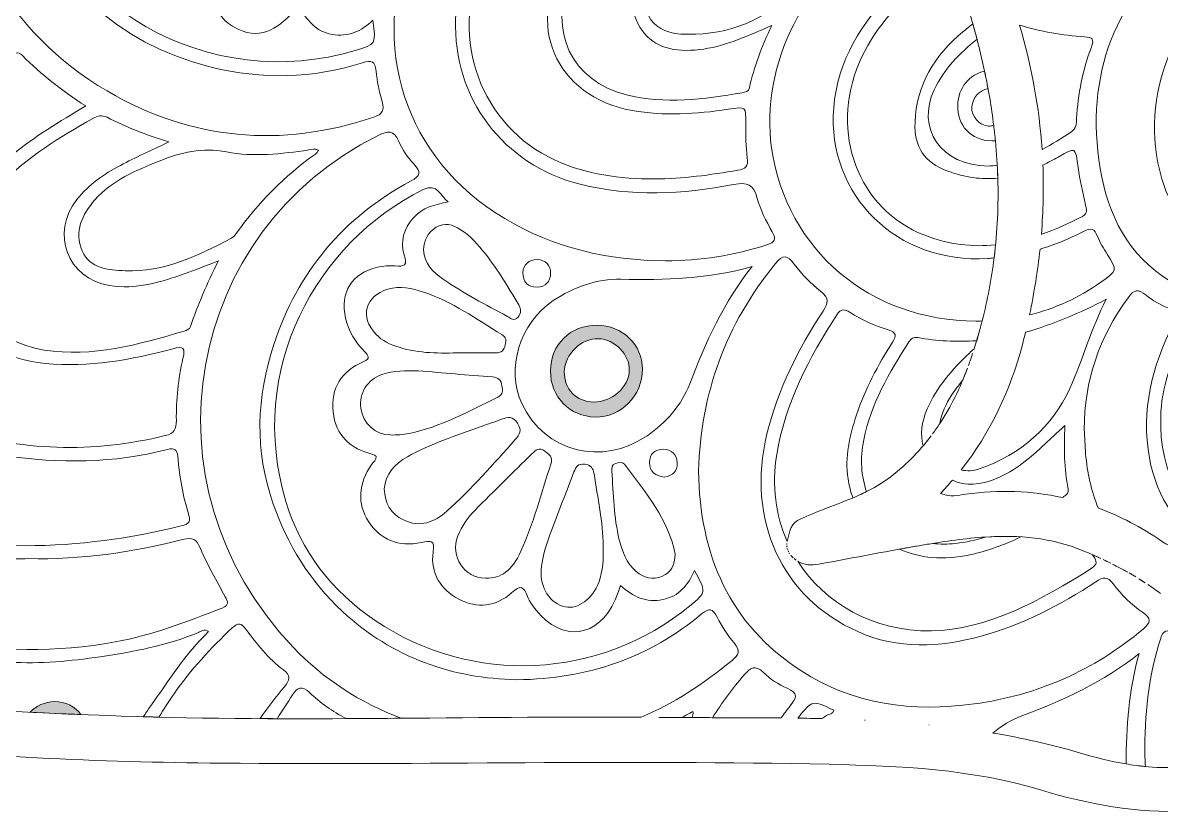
# Model space of a CAD drawing. Extents: x -678 to 5145, y -2063 to -793.
# Drawn here: x -391 to 172, y -2042 to -1651 of the extents above; entities that cross this region are included whole.
import ezdxf

# ---------------------------------------------------------------- set-up
doc = ezdxf.new("R2010")
doc.units = 0
doc.header["$MEASUREMENT"] = 0
doc.layers.add('Layer 1', color=7, linetype='Continuous')

# ---------------------------------------------------------------- blocks, each defined once
blk = doc.blocks.new('block 2')
at = {"layer": 'Layer 1', "true_color": 0xffffff}
h = blk.add_hatch(color=7, dxfattribs=at)
h.dxf.hatch_style = 2
edge = h.paths.add_edge_path()
edge.add_spline(control_points=[(-107.04, -1800.82), (-120.15, -1800.7), (-130.07, -1810.45), (-130.06, -1823.44), (-130.06, -1836.23), (-120.52, -1846), (-107.84, -1846.22), (-95.2, -1846.44), (-84.54, -1835.62), (-84.58, -1822.63), (-84.63, -1810.41), (-94.38, -1800.93), (-107.04, -1800.82)], knot_values=[0, 0, 0, 0, 1, 1, 1, 2, 2, 2, 3, 3, 3, 4, 4, 4, 4], degree=3, periodic=1)
edge = h.paths.add_edge_path()
edge.add_spline(control_points=[(-108.75, -1838.81), (-117.27, -1838.71), (-123.46, -1832.3), (-123.21, -1823.85), (-122.95, -1814.99), (-114.98, -1807.31), (-106.26, -1807.5), (-98.28, -1807.67), (-90.86, -1815.32), (-91.08, -1823.14), (-91.32, -1831.54), (-99.64, -1838.92), (-108.75, -1838.81)], knot_values=[0, 0, 0, 0, 1, 1, 1, 2, 2, 2, 3, 3, 3, 4, 4, 4, 4], degree=3, periodic=1)
h = blk.add_hatch(color=7, dxfattribs=at)
h.dxf.hatch_style = 2
edge = h.paths.add_edge_path()
edge.add_spline(control_points=[(-375.42, -1986.89), (-380.03, -1986.94), (-384.32, -1989), (-387.35, -1992.15), (-379.01, -1992.57), (-370.67, -1992.94), (-362.32, -1993.28), (-365.11, -1989.28), (-369.8, -1986.83), (-375.42, -1986.89)], knot_values=[0, 0, 0, 0, 1, 1, 1, 2, 2, 2, 3, 3, 3, 3], degree=3, periodic=1)
at = {"layer": 'Layer 1', "lineweight": 0}
for points, knots in [([(778.76, -1454.26), (752.96, -1418.79), (732.21, -1380.34), (711, -1342.15), (685.67, -1296.56), (651.45, -1260.46), (603.16, -1238.9), (567.51, -1222.99), (530.33, -1212), (491.91, -1205.73), (482.96, -1204.27), (480.65, -1200.48), (479.23, -1192.82), (471.45, -1150.73), (460.48, -1109.47), (447.84, -1068.56), (421.28, -982.58), (374.94, -910.21), (302.99, -855.25), (280, -837.68), (255.78, -822.17), (226.73, -816.09), (199.28, -810.35), (178.36, -823.75), (173.04, -851.36), (169.03, -872.2), (175.26, -891.61), (182.43, -910.78), (183.62, -913.97), (185.82, -916.91), (185.19, -921.19), (181.67, -920.14), (178.77, -919.37), (175.93, -918.41), (145.46, -908.15), (114.01, -903.5), (81.98, -903.41), (53.86, -903.32), (38.07, -919.68), (37.73, -947.65), (37.59, -959.31), (39.61, -970.56), (43.29, -981.61), (57.1, -1023.1), (81.26, -1058.1), (111.53, -1089.01), (170.06, -1148.76), (235.45, -1199.74), (308.21, -1241.14), (310.17, -1242.26), (312.83, -1242.67), (313.71, -1246), (299.06, -1257.64), (285.05, -1270.2), (273.68, -1285.24), (269.26, -1291.08), (267.25, -1289.88), (263.46, -1284.74), (245.96, -1261.02), (224.28, -1241.7), (199.43, -1225.96), (143.26, -1190.38), (81.01, -1173.51), (15.46, -1168.3), (-56.98, -1162.54), (-128.12, -1168.05), (-196.43, -1195.83), (-313.61, -1243.48), (-393.31, -1327.46), (-438.34, -1444.85), (-473.03, -1535.28), (-482.71, -1629.59), (-479.51, -1725.67), (-478.76, -1748.07), (-477.56, -1770.46), (-476.53, -1793.59), (-481.42, -1792.56), (-483.22, -1789.5), (-485.73, -1787.47), (-508.64, -1768.92), (-534.13, -1755.63), (-563.92, -1754.06), (-620.36, -1751.08), (-671.78, -1798.06), (-674.99, -1859.18), (-677.77, -1912.09), (-652.04, -1948.71), (-605.81, -1972.14), (-564.54, -1993.05), (-519.78, -2001.21), (-474.54, -2006.81), (-414.23, -2014.28), (-353.56, -2016.75), (-292.83, -2017.32), (-192.64, -2018.26), (-92.44, -2015.64), (7.74, -2017.89), (42.87, -2018.68), (77.93, -2020.19), (112.18, -2030.53), (135.64, -2037.61), (159.94, -2042.07), (184.83, -2041.08), (224.07, -2039.53), (242.84, -2012.13), (230.2, -1975.16), (225.39, -1961.09), (217.81, -1948.87), (208.13, -1937.83), (204.97, -1934.24), (204.78, -1932.32), (209.54, -1929.89), (215.99, -1926.59), (222.29, -1922.75), (228, -1918.31), (232.69, -1914.66), (234.52, -1915.27), (237.25, -1920.46), (246.84, -1938.73), (257.16, -1956.6), (266.84, -1974.82), (274.21, -1988.7), (284.71, -1999.26), (298.58, -2006.42), (344.39, -2030.05), (393.2, -2039.76), (444.05, -2032.35), (469.1, -2028.7), (493.49, -2021.69), (519.16, -2019.33), (557.51, -2015.81), (579.93, -1988.34), (581.61, -1949.84), (583.31, -1910.64), (562.91, -1883.02), (525.51, -1873.43), (501.3, -1867.21), (476.77, -1866.99), (452.29, -1869.98), (443.1, -1871.09), (439.77, -1868.12), (438.1, -1859.99), (435.59, -1847.73), (435.38, -1835.29), (434.31, -1822.91), (433.79, -1816.92), (435.27, -1812.93), (440.98, -1809.59), (464.38, -1795.92), (481.33, -1776.12), (494.57, -1752.61), (513.82, -1718.44), (530.16, -1682.93), (545.56, -1646.93), (546.81, -1644.01), (546.94, -1639.54), (550.98, -1639.16), (571.93, -1637.21), (590.05, -1626.45), (609.77, -1620.73), (625.3, -1616.23), (641.47, -1615.82), (657.51, -1614.64), (679.68, -1613.01), (700.01, -1607.11), (713.83, -1587.86), (716.39, -1584.29), (720.04, -1584.52), (723.55, -1584.03), (739.33, -1581.81), (752.15, -1574.43), (762.03, -1561.98), (773.69, -1547.28), (782.17, -1530.88), (786.84, -1512.74), (792.1, -1492.27), (791.63, -1471.96), (778.76, -1454.26)], [0, 0, 0, 0, 1, 1, 1, 2, 2, 2, 3, 3, 3, 4, 4, 4, 5, 5, 5, 6, 6, 6, 7, 7, 7, 8, 8, 8, 9, 9, 9, 10, 10, 10, 11, 11, 11, 12, 12, 12, 13, 13, 13, 14, 14, 14, 15, 15, 15, 16, 16, 16, 17, 17, 17, 18, 18, 18, 19, 19, 19, 20, 20, 20, 21, 21, 21, 22, 22, 22, 23, 23, 23, 24, 24, 24, 25, 25, 25, 26, 26, 26, 27, 27, 27, 28, 28, 28, 29, 29, 29, 30, 30, 30, 31, 31, 31, 32, 32, 32, 33, 33, 33, 34, 34, 34, 35, 35, 35, 36, 36, 36, 37, 37, 37, 38, 38, 38, 39, 39, 39, 40, 40, 40, 41, 41, 41, 42, 42, 42, 43, 43, 43, 44, 44, 44, 45, 45, 45, 46, 46, 46, 47, 47, 47, 48, 48, 48, 49, 49, 49, 50, 50, 50, 51, 51, 51, 52, 52, 52, 53, 53, 53, 54, 54, 54, 55, 55, 55, 56, 56, 56, 57, 57, 57, 58, 58, 58, 59, 59, 59, 59]), ([(-349.26, -1685.02), (-398.36, -1656.32), (-426.75, -1605.48), (-426.85, -1548.63), (-426.99, -1466.34), (-364.3, -1398.24), (-282.27, -1391.59), (-273.1, -1390.85), (-273.16, -1390.86), (-271.6, -1399.83), (-270.91, -1403.79), (-270.24, -1407.81), (-268.93, -1411.59), (-267.37, -1416.12), (-268.12, -1417.83), (-273.31, -1418.29), (-310.73, -1421.64), (-341.81, -1437.82), (-366.3, -1466.12), (-429.82, -1539.54), (-393.28, -1649.87), (-297.81, -1673.29), (-272.7, -1679.45), (-247.7, -1678.96), (-223.03, -1671.14), (-218.36, -1669.66), (-216.76, -1670.29), (-216.27, -1675.24), (-215.76, -1680.32), (-214.76, -1685.43), (-213.29, -1690.33), (-211.99, -1694.71), (-213.02, -1696.49), (-217.43, -1697.98), (-263.36, -1713.43), (-307.55, -1709.41), (-349.26, -1685.02)], [0, 0, 0, 0, 1, 1, 1, 2, 2, 2, 3, 3, 3, 4, 4, 4, 5, 5, 5, 6, 6, 6, 7, 7, 7, 8, 8, 8, 9, 9, 9, 10, 10, 10, 11, 11, 11, 12, 12, 12, 12]), ([(-260.44, -1435.58), (-278.18, -1430.84), (-287.78, -1436.48), (-290.83, -1453.13), (-291.36, -1456.08), (-292.16, -1456.57), (-294.59, -1455.19), (-295.75, -1454.53), (-296.96, -1453.93), (-298.2, -1453.42), (-316.94, -1445.63), (-332.02, -1457.08), (-329.48, -1477.33), (-328.9, -1481.92), (-325.39, -1487.16), (-326.8, -1490.67), (-328.06, -1493.79), (-334.82, -1491.63), (-339.01, -1493.44), (-355.13, -1500.4), (-359.06, -1520.68), (-346.37, -1532.83), (-344.78, -1534.36), (-342.97, -1535.67), (-340.76, -1537.5), (-353.25, -1544.45), (-360.8, -1554.06), (-356.56, -1568.76), (-353.13, -1580.66), (-343.57, -1585.11), (-331.17, -1586.41), (-337.31, -1597.29), (-339.36, -1608.05), (-330.85, -1618.17), (-322.14, -1628.52), (-311.19, -1628.15), (-299.41, -1623.5), (-298.87, -1637.24), (-296.71, -1650.2), (-282.46, -1655.38), (-270.34, -1659.78), (-262.3, -1651.63), (-254.47, -1642.88), (-250.68, -1649.85), (-246.16, -1655.72), (-237.96, -1657.1), (-230.11, -1658.43), (-223.6, -1655.61), (-217.8, -1650.03), (-216.3, -1661.88), (-216.27, -1661.99), (-226.66, -1665.09), (-296.98, -1686.11), (-377.48, -1645.39), (-389.59, -1567.05), (-396.98, -1519.26), (-378.09, -1481.33), (-341.03, -1451.9), (-321.67, -1436.53), (-299.22, -1427.98), (-274.67, -1425.14), (-264.28, -1423.94), (-263.7, -1424.42), (-260.44, -1435.58)], [0, 0, 0, 0, 1, 1, 1, 2, 2, 2, 3, 3, 3, 4, 4, 4, 5, 5, 5, 6, 6, 6, 7, 7, 7, 8, 8, 8, 9, 9, 9, 10, 10, 10, 11, 11, 11, 12, 12, 12, 13, 13, 13, 14, 14, 14, 15, 15, 15, 16, 16, 16, 17, 17, 17, 18, 18, 18, 19, 19, 19, 20, 20, 20, 21, 21, 21, 21]), ([(-198.11, -1608.21), (-183.38, -1571.24), (-157.68, -1543.79), (-122.57, -1525.05), (-118.1, -1522.67), (-115.68, -1522.06), (-114.43, -1528.3), (-113.17, -1534.62), (-110.61, -1540.75), (-107.23, -1546.29), (-104.69, -1550.47), (-105.39, -1552.75), (-109.46, -1555.43), (-123.52, -1564.68), (-136.47, -1575.35), (-147.81, -1587.83), (-163.81, -1605.42), (-176.02, -1624.96), (-176.93, -1649.59), (-178.38, -1688.58), (-153.26, -1721.65), (-115.43, -1731.11), (-90.15, -1737.43), (-64.79, -1736.19), (-39.55, -1731.3), (-32.7, -1729.97), (-29.61, -1731.17), (-27.8, -1738.13), (-26.31, -1743.88), (-23.41, -1749.38), (-20.44, -1754.6), (-18.24, -1758.49), (-19.06, -1759.85), (-23.03, -1761.12), (-39.35, -1766.38), (-56.03, -1769.07), (-73.18, -1768.98), (-101.46, -1768.81), (-128.28, -1762.75), (-152.68, -1748.12), (-202.08, -1718.49), (-220.13, -1663.46), (-198.11, -1608.21)], [0, 0, 0, 0, 1, 1, 1, 2, 2, 2, 3, 3, 3, 4, 4, 4, 5, 5, 5, 6, 6, 6, 7, 7, 7, 8, 8, 8, 9, 9, 9, 10, 10, 10, 11, 11, 11, 12, 12, 12, 13, 13, 13, 14, 14, 14, 14]), ([(-90.11, -1570.71), (-86.94, -1573.69), (-80.84, -1576.28), (-81.55, -1580.04), (-82.17, -1583.34), (-87.97, -1585.65), (-91.47, -1588.4), (-102.94, -1597.43), (-113.79, -1607.1), (-121.92, -1619.38), (-143.26, -1651.56), (-127.66, -1687.94), (-89.65, -1694.69), (-73.82, -1697.51), (-58, -1696.48), (-42.22, -1694.09), (-33.26, -1692.74), (-33.42, -1692.65), (-33.52, -1701.32), (-33.58, -1706.9), (-33.53, -1712.55), (-32.74, -1718.05), (-32.14, -1722.23), (-33.53, -1723.63), (-37.34, -1724.26), (-51.04, -1726.52), (-64.75, -1728.5), (-78.68, -1728.52), (-95.61, -1728.49), (-112.15, -1726.43), (-127.74, -1719.29), (-164.24, -1702.58), (-180.49, -1658.87), (-163.68, -1622.44), (-153.23, -1599.8), (-135.67, -1583.36), (-116.26, -1568.62), (-111.63, -1565.11), (-106.92, -1559.73), (-101.89, -1559.28), (-96.31, -1558.79), (-94.23, -1566.85), (-90.11, -1570.71)], [0, 0, 0, 0, 1, 1, 1, 2, 2, 2, 3, 3, 3, 4, 4, 4, 5, 5, 5, 6, 6, 6, 7, 7, 7, 8, 8, 8, 9, 9, 9, 10, 10, 10, 11, 11, 11, 12, 12, 12, 13, 13, 13, 14, 14, 14, 14]), ([(-35.23, -1685.9), (-54.25, -1689.32), (-73.36, -1691.62), (-92.48, -1686.95), (-119.57, -1680.33), (-131.61, -1654.94), (-119.89, -1629.58), (-112.48, -1613.56), (-99.04, -1603.19), (-85.86, -1592.32), (-77.97, -1585.82), (-71.48, -1583.86), (-62.64, -1590.57), (-57.48, -1594.5), (-50.66, -1596.25), (-43.34, -1599.54), (-53.04, -1603.49), (-61.7, -1606.47), (-69.46, -1611.37), (-73.83, -1614.13), (-77.99, -1617.12), (-81.58, -1620.86), (-89.61, -1629.24), (-92.33, -1638.82), (-87.73, -1649.77), (-83.19, -1660.58), (-74.33, -1664.9), (-63.11, -1664.98), (-50.98, -1665.07), (-39.86, -1660.99), (-28.93, -1656.28), (-26.74, -1655.33), (-24.55, -1654.37), (-20.57, -1652.63), (-25.82, -1663.56), (-29.44, -1673.27), (-31.68, -1683.43), (-32.12, -1685.4), (-33.68, -1685.62), (-35.23, -1685.9)], [0, 0, 0, 0, 1, 1, 1, 2, 2, 2, 3, 3, 3, 4, 4, 4, 5, 5, 5, 6, 6, 6, 7, 7, 7, 8, 8, 8, 9, 9, 9, 10, 10, 10, 11, 11, 11, 12, 12, 12, 13, 13, 13, 13]), ([(21.19, -1604), (8.93, -1614.73), (-0.91, -1627.62), (-12.53, -1638.38), (-26.87, -1651.67), (-45.57, -1658.1), (-65.67, -1656.89), (-81.29, -1655.95), (-87.46, -1643.3), (-79.67, -1629.54), (-74.78, -1620.9), (-66.66, -1616.03), (-57.96, -1612.36), (-43.93, -1606.43), (-29.8, -1601.7), (-13.85, -1604.28), (-2.46, -1606.13), (9.31, -1604.9), (21.19, -1604)], [0, 0, 0, 0, 1, 1, 1, 2, 2, 2, 3, 3, 3, 4, 4, 4, 5, 5, 5, 6, 6, 6, 6]), ([(83.4, -1798.75), (82.37, -1798.77), (81.35, -1798.79), (80.31, -1798.79), (27.84, -1798.63), (-13.33, -1763.76), (-20.71, -1713.22), (-26.7, -1672.26), (-3.59, -1626.8), (33.41, -1606.48), (36.36, -1604.86), (38.2, -1604.71), (39.74, -1607.96), (40.4, -1609.37), (41.45, -1610.58), (42.21, -1611.95), (44.69, -1616.42), (51.38, -1619.82), (50.48, -1624.17), (49.62, -1628.29), (43.53, -1631.24), (39.94, -1634.89), (23.86, -1651.25), (11.8, -1669.93), (9.98, -1693.35), (6.59, -1736.86), (41.51, -1770.68), (86.12, -1767.87), (87.19, -1767.8), (88.25, -1767.68), (89.31, -1767.59), (88.02, -1777.97), (86.07, -1788.36), (83.4, -1798.75)], [0, 0, 0, 0, 1, 1, 1, 2, 2, 2, 3, 3, 3, 4, 4, 4, 5, 5, 5, 6, 6, 6, 7, 7, 7, 8, 8, 8, 9, 9, 9, 10, 10, 10, 11, 11, 11, 11]), ([(312.59, -1734.47), (314.77, -1739.8), (317.52, -1744.89), (319.97, -1750.11), (320.16, -1750.5), (320.34, -1750.89), (320.52, -1751.28), (288.95, -1792.1), (220.29, -1806.17), (176.39, -1779.13), (155.55, -1766.3), (145.57, -1746.46), (141.76, -1723.38), (134.12, -1676.96), (148.92, -1638.85), (185.73, -1609.34), (189.34, -1606.45), (192.22, -1605.36), (196.21, -1608.71), (199.09, -1611.11), (202.56, -1612.93), (206.01, -1614.48), (210.43, -1616.47), (211.06, -1617.99), (207.29, -1621.82), (194.34, -1634.96), (183.28, -1649.54), (176.07, -1666.73), (167.65, -1686.83), (166.15, -1707.4), (172.19, -1728.41), (176.96, -1744.99), (187.63, -1755.88), (204.25, -1760.58), (237.34, -1769.93), (266.52, -1760.99), (293.06, -1740.89), (299.7, -1735.86), (305.94, -1730.27), (312.41, -1724.71), (311.03, -1727.48), (311.12, -1730.87), (312.59, -1734.47)], [0, 0, 0, 0, 1, 1, 1, 2, 2, 2, 3, 3, 3, 4, 4, 4, 5, 5, 5, 6, 6, 6, 7, 7, 7, 8, 8, 8, 9, 9, 9, 10, 10, 10, 11, 11, 11, 12, 12, 12, 13, 13, 13, 14, 14, 14, 14]), ([(54.99, -1756.37), (21.96, -1743.52), (7.86, -1705.55), (22.61, -1671.2), (29.47, -1655.23), (40.56, -1642.48), (53.77, -1631.46), (55.22, -1630.24), (56.74, -1628.35), (58.98, -1630.2), (64.06, -1634.4), (69.56, -1637.97), (75.44, -1641.27), (73.01, -1634.31), (70.16, -1627.67), (66.86, -1621.37), (71.36, -1629.95), (75.04, -1639.12), (77.91, -1648.9), (78.2, -1649.89), (78.48, -1650.89), (78.76, -1651.88), (77.08, -1653.17), (75.47, -1654.43), (73.91, -1655.74), (59.92, -1667.43), (50.87, -1681.87), (50.18, -1700.53), (49.72, -1713), (54.74, -1720.21), (66.43, -1724.66), (74.91, -1727.9), (83.12, -1728.88), (91.12, -1728.12), (91.51, -1741.27), (90.95, -1754.42), (89.32, -1767.58), (89.58, -1765.43), (89.81, -1763.27), (90.02, -1761.12), (78.61, -1762.26), (66.95, -1761.02), (54.99, -1756.37)], [0, 0, 0, 0, 1, 1, 1, 2, 2, 2, 3, 3, 3, 4, 4, 4, 5, 5, 5, 6, 6, 6, 7, 7, 7, 8, 8, 8, 9, 9, 9, 10, 10, 10, 11, 11, 11, 12, 12, 12, 13, 13, 13, 14, 14, 14, 14]), ([(71.3, -1691.94), (71.04, -1702.2), (77.89, -1709.46), (88.11, -1709.74), (88.73, -1709.75), (89.34, -1709.74), (89.95, -1709.7), (90.54, -1715.83), (90.93, -1721.97), (91.12, -1728.11), (91.05, -1725.98), (90.97, -1723.86), (90.86, -1721.74), (89.39, -1721.94), (87.91, -1722.09), (86.44, -1722.14), (62.78, -1722.04), (50.65, -1703.22), (59.7, -1684.42), (64.65, -1674.13), (72.24, -1666.3), (80.84, -1659.46), (80.18, -1656.93), (79.48, -1654.41), (78.77, -1651.89), (80.98, -1659.66), (82.93, -1667.44), (84.58, -1675.21), (76.94, -1677.05), (71.52, -1683.55), (71.3, -1691.94)], [0, 0, 0, 0, 1, 1, 1, 2, 2, 2, 3, 3, 3, 4, 4, 4, 5, 5, 5, 6, 6, 6, 7, 7, 7, 8, 8, 8, 9, 9, 9, 10, 10, 10, 10]), ([(130.08, -1698.72), (129.95, -1701.16), (129.94, -1703.61), (127.48, -1705.24), (122.7, -1708.4), (117.86, -1711.39), (112.98, -1713.96), (111.59, -1693.25), (107.9, -1672.75), (101.91, -1652.47), (112.35, -1655.64), (123.04, -1657.63), (133.95, -1658.25), (138.04, -1658.48), (138.84, -1659.59), (137.38, -1663.4), (133.04, -1674.76), (130.76, -1686.58), (130.08, -1698.72)], [0, 0, 0, 0, 1, 1, 1, 2, 2, 2, 3, 3, 3, 4, 4, 4, 5, 5, 5, 6, 6, 6, 6]), ([(-315.01, -1847.9), (-314.93, -1852.12), (-316.03, -1854.33), (-320.47, -1855.4), (-356.37, -1864.07), (-392.17, -1863.41), (-427, -1851.5), (-434.62, -1848.9), (-441.52, -1845.24), (-447.62, -1840.79), (-447.79, -1839.15), (-448.26, -1837.41), (-448.47, -1835.99), (-454.5, -1795.14), (-457.59, -1754.15), (-458.1, -1713.08), (-458.05, -1716.8), (-457.98, -1720.51), (-457.89, -1724.23), (-442.4, -1701.28), (-422.07, -1682.55), (-397.63, -1667.86), (-395.53, -1666.59), (-393.48, -1665.04), (-391.07, -1667.53), (-382.04, -1676.87), (-371.69, -1684.63), (-359.81, -1692.46), (-372.88, -1700.28), (-385, -1707.45), (-395.89, -1716.45), (-404.2, -1723.31), (-411.95, -1730.72), (-418.04, -1739.68), (-441.83, -1774.64), (-421.87, -1816.15), (-379.71, -1819.76), (-358.18, -1821.6), (-337.34, -1818.11), (-316.75, -1812.44), (-311.38, -1810.96), (-310.55, -1812.14), (-311.74, -1817.29), (-314.07, -1827.33), (-315.2, -1837.58), (-315.01, -1847.9)], [0, 0, 0, 0, 1, 1, 1, 2, 2, 2, 3, 3, 3, 4, 4, 4, 5, 5, 5, 6, 6, 6, 7, 7, 7, 8, 8, 8, 9, 9, 9, 10, 10, 10, 11, 11, 11, 12, 12, 12, 13, 13, 13, 14, 14, 14, 15, 15, 15, 15]), ([(84.58, -1675.22), (86.49, -1684.19), (88.01, -1693.16), (89.11, -1702.13), (88.28, -1702.33), (87.43, -1702.42), (86.58, -1702.36), (81.82, -1702.03), (77.97, -1697.63), (78.28, -1692.87), (78.57, -1688.43), (82.08, -1684.66), (86.3, -1683.89), (85.77, -1681), (85.2, -1678.11), (84.58, -1675.22)], [0, 0, 0, 0, 1, 1, 1, 2, 2, 2, 3, 3, 3, 4, 4, 4, 5, 5, 5, 5]), ([(-380.33, -1813.1), (-405.7, -1809.09), (-423.9, -1787.88), (-421.31, -1764.92), (-419.74, -1751.05), (-411.45, -1740.63), (-402, -1731.22), (-388.57, -1717.85), (-372.74, -1707.74), (-356.23, -1698.62), (-353.93, -1697.35), (-351.82, -1696.77), (-349.3, -1698.07), (-339.95, -1702.92), (-330.15, -1706.67), (-318.67, -1710.23), (-327.54, -1714.48), (-335.27, -1717.88), (-342.71, -1721.81), (-350.85, -1726.11), (-358.35, -1731.34), (-364.16, -1738.71), (-377.29, -1755.41), (-368.97, -1777.71), (-348.08, -1781.21), (-335.05, -1783.39), (-322.81, -1779.52), (-310.72, -1775.34), (-305.72, -1773.61), (-300.83, -1771.56), (-294.19, -1768.99), (-300.02, -1780.47), (-304.43, -1790.82), (-308.01, -1801.5), (-308.49, -1802.91), (-309.84, -1803.36), (-311.16, -1803.74), (-333.74, -1810.39), (-356.35, -1816.89), (-380.33, -1813.1)], [0, 0, 0, 0, 1, 1, 1, 2, 2, 2, 3, 3, 3, 4, 4, 4, 5, 5, 5, 6, 6, 6, 7, 7, 7, 8, 8, 8, 9, 9, 9, 10, 10, 10, 11, 11, 11, 12, 12, 12, 13, 13, 13, 13]), ([(-342.33, -1994.02), (-371.37, -1993.01), (-400.39, -1991.76), (-429.31, -1989.39), (-422.12, -1981.31), (-413.49, -1974.33), (-403.83, -1968.22), (-401.72, -1966.89), (-399.49, -1967.26), (-397.32, -1967.39), (-382.3, -1968.32), (-367.29, -1966.87), (-352.61, -1964.7), (-336.16, -1962.27), (-319.58, -1959.19), (-304.01, -1952.65), (-302.69, -1952.1), (-301.3, -1950.85), (-299.06, -1952.25), (-310.51, -1963.2), (-318.75, -1976.48), (-327.8, -1989.17), (-329.02, -1990.88), (-330.21, -1992.61), (-331.39, -1994.35), (-328.8, -1994.43), (-326.22, -1994.51), (-323.63, -1994.57), (-321.24, -1990.67), (-318.78, -1986.81), (-316.17, -1983.02), (-307.97, -1971.09), (-297.93, -1960.45), (-287.37, -1950.41), (-284.49, -1947.67), (-282.94, -1947.95), (-280.64, -1951.05), (-275.18, -1958.4), (-269.6, -1965.72), (-262.1, -1971.19), (-258.46, -1973.84), (-258.88, -1976.41), (-261.56, -1979.53), (-265.89, -1984.57), (-269.86, -1989.86), (-273.59, -1995.3), (-270.81, -1995.31), (-268.02, -1995.32), (-265.24, -1995.33), (-262.66, -1991.43), (-260.08, -1987.53), (-257.56, -1983.59), (-255.15, -1979.81), (-252.84, -1978.79), (-249.2, -1982.34), (-243.84, -1987.58), (-237.66, -1991.68), (-231.17, -1995.29), (-222.04, -1995.24), (-212.92, -1995.18), (-203.79, -1995.11), (-224.21, -1987.46), (-242.34, -1975.73), (-257.24, -1960.05), (-334.37, -1878.93), (-309.9, -1753.82), (-215.23, -1707.06), (-210.43, -1704.69), (-207.5, -1704.2), (-205.07, -1710.02), (-203.38, -1714.06), (-200.57, -1717.8), (-197.61, -1721.1), (-194.06, -1725.05), (-193.98, -1726.85), (-199.18, -1729.63), (-232.45, -1747.45), (-254.98, -1774.56), (-266.81, -1810.34), (-275.42, -1836.37), (-276.35, -1862.91), (-267.25, -1888.79), (-260.11, -1909.07), (-249.09, -1927.3), (-232.88, -1942.32), (-207.9, -1965.46), (-178.3, -1975.38), (-146.69, -1976.09), (-111.27, -1975.65), (-81.23, -1965.17), (-55.33, -1943.58), (-51.34, -1940.25), (-49.91, -1940.84), (-47.71, -1945.1), (-45.37, -1949.64), (-42.56, -1954.08), (-39.2, -1957.91), (-35.89, -1961.66), (-36.95, -1963.74), (-40.24, -1966.49), (-54.72, -1978.58), (-69.7, -1987.96), (-85.17, -1994.62), (-170.89, -1993.97), (-256.63, -1997), (-342.33, -1994.02)], [0, 0, 0, 0, 1, 1, 1, 2, 2, 2, 3, 3, 3, 4, 4, 4, 5, 5, 5, 6, 6, 6, 7, 7, 7, 8, 8, 8, 9, 9, 9, 10, 10, 10, 11, 11, 11, 12, 12, 12, 13, 13, 13, 14, 14, 14, 15, 15, 15, 16, 16, 16, 17, 17, 17, 18, 18, 18, 19, 19, 19, 20, 20, 20, 21, 21, 21, 22, 22, 22, 23, 23, 23, 24, 24, 24, 25, 25, 25, 26, 26, 26, 27, 27, 27, 28, 28, 28, 29, 29, 29, 30, 30, 30, 31, 31, 31, 32, 32, 32, 33, 33, 33, 34, 34, 34, 35, 35, 35, 35]), ([(89.11, -1702.13), (89.42, -1704.65), (89.7, -1707.18), (89.95, -1709.7), (89.7, -1707.18), (89.42, -1704.65), (89.11, -1702.13)], [0, 0, 0, 0, 1, 1, 1, 2, 2, 2, 2]), ([(-340.32, -1773.88), (-348.65, -1773.59), (-357.72, -1772.97), (-361.61, -1764.08), (-365.77, -1754.59), (-361.56, -1746.08), (-355.25, -1738.87), (-346.74, -1729.14), (-335.07, -1724.39), (-323.43, -1719.66), (-312.73, -1715.31), (-302.14, -1712.85), (-290.27, -1715.15), (-276.81, -1717.77), (-263.09, -1716.16), (-249.54, -1714.19), (-248.05, -1713.97), (-246.56, -1713.2), (-244.7, -1714.33), (-245.25, -1715.02), (-245.63, -1715.84), (-246.27, -1716.29), (-261.62, -1727.05), (-274.56, -1740.21), (-285.43, -1755.47), (-286.06, -1756.35), (-286.84, -1757.29), (-287.77, -1757.79), (-304.23, -1766.61), (-321.02, -1774.56), (-340.32, -1773.88)], [0, 0, 0, 0, 1, 1, 1, 2, 2, 2, 3, 3, 3, 4, 4, 4, 5, 5, 5, 6, 6, 6, 7, 7, 7, 8, 8, 8, 9, 9, 9, 10, 10, 10, 10]), ([(113.4, -1721.63), (113.4, -1721.64), (113.4, -1721.65), (113.4, -1721.66), (115.93, -1720.46), (118.45, -1719.15), (120.95, -1717.7), (129.71, -1712.62), (129.49, -1712.62), (130.82, -1722.87), (131.62, -1729.06), (133.18, -1735.15), (134.46, -1741.27), (134.92, -1743.46), (135.8, -1745.58), (133, -1747.02), (126.3, -1750.47), (119.53, -1753.51), (112.68, -1755.9), (112.68, -1755.91), (112.68, -1755.91), (112.68, -1755.91), (113.6, -1744.43), (113.85, -1733), (113.4, -1721.63)], [0, 0, 0, 0, 1, 1, 1, 2, 2, 2, 3, 3, 3, 4, 4, 4, 5, 5, 5, 6, 6, 6, 7, 7, 7, 8, 8, 8, 8]), ([(-180.55, -1739.92), (-187.18, -1741.16), (-193.45, -1742.54), (-197.96, -1747.92), (-202.41, -1753.24), (-204.55, -1759.33), (-202.33, -1765.99), (-200.58, -1771.22), (-202.25, -1772.02), (-206.97, -1771.52), (-209.81, -1771.22), (-212.81, -1771.59), (-215.62, -1772.21), (-228.23, -1774.98), (-234.25, -1784.71), (-231.31, -1797.31), (-229.79, -1803.8), (-226.55, -1809.35), (-221.85, -1814.03), (-219.94, -1815.94), (-218.93, -1817.3), (-222.39, -1818.79), (-233.27, -1823.48), (-238.76, -1831.74), (-237.5, -1843.71), (-236.25, -1855.47), (-228.85, -1861.84), (-217.91, -1864.75), (-217.29, -1864.91), (-216.73, -1865.32), (-216.18, -1865.59), (-215.99, -1867.52), (-217.54, -1868.39), (-218.38, -1869.6), (-225.05, -1879.22), (-225.65, -1889.05), (-220.03, -1897.82), (-214.31, -1906.74), (-205.28, -1910.62), (-193.83, -1908.25), (-189.1, -1907.27), (-187.25, -1906.81), (-188.07, -1913), (-189.45, -1923.37), (-184.54, -1931.32), (-175.43, -1936.18), (-166.16, -1941.12), (-156.9, -1939.95), (-149.25, -1933.04), (-144.67, -1928.91), (-143.23, -1929.99), (-141.41, -1934.92), (-140.5, -1937.37), (-138.8, -1939.61), (-137.14, -1941.7), (-124.37, -1957.8), (-106.09, -1955.36), (-98.01, -1936.51), (-97.14, -1934.48), (-96.46, -1932.37), (-95.41, -1929.51), (-89.3, -1935.11), (-82.59, -1938.11), (-74.47, -1936.46), (-66.54, -1934.84), (-62.06, -1929.32), (-58.84, -1922.08), (-52.95, -1932.83), (-52.95, -1932.83), (-61.09, -1939.53), (-105.53, -1976.09), (-169.04, -1979.09), (-216.67, -1946.84), (-238.13, -1932.31), (-253.43, -1912.61), (-260.84, -1888), (-280.46, -1822.9), (-246.14, -1760.15), (-192.94, -1733.81), (-185.7, -1730.23), (-184.52, -1737.17), (-180.55, -1739.92)], [0, 0, 0, 0, 1, 1, 1, 2, 2, 2, 3, 3, 3, 4, 4, 4, 5, 5, 5, 6, 6, 6, 7, 7, 7, 8, 8, 8, 9, 9, 9, 10, 10, 10, 11, 11, 11, 12, 12, 12, 13, 13, 13, 14, 14, 14, 15, 15, 15, 16, 16, 16, 17, 17, 17, 18, 18, 18, 19, 19, 19, 20, 20, 20, 21, 21, 21, 22, 22, 22, 23, 23, 23, 24, 24, 24, 25, 25, 25, 26, 26, 26, 27, 27, 27, 27]), ([(-192.76, -1763.53), (-192.45, -1758.98), (-190.77, -1754.98), (-186.61, -1752.43), (-182.41, -1749.84), (-178.39, -1751.17), (-174.66, -1753.5), (-169.67, -1756.61), (-165.81, -1761), (-162.23, -1765.57), (-156.03, -1773.49), (-150.83, -1782.07), (-145.75, -1790.74), (-144.42, -1793.01), (-144.46, -1794.76), (-146.06, -1796.79), (-148.02, -1799.28), (-149.64, -1797.39), (-151.26, -1796.53), (-162.1, -1790.78), (-172.92, -1784.99), (-183.1, -1778.12), (-188.23, -1774.66), (-192.42, -1770.43), (-192.76, -1763.53)], [0, 0, 0, 0, 1, 1, 1, 2, 2, 2, 3, 3, 3, 4, 4, 4, 5, 5, 5, 6, 6, 6, 7, 7, 7, 8, 8, 8, 8]), ([(142.04, -1779.58), (131.02, -1787.34), (119.25, -1792.69), (106.78, -1795.74), (106.78, -1795.74), (106.78, -1795.75), (106.78, -1795.75), (109.12, -1784.86), (110.86, -1774.02), (112, -1763.22), (112, -1763.23), (112, -1763.23), (112, -1763.23), (119.38, -1761.02), (126.54, -1758.11), (133.49, -1754.45), (137.34, -1752.43), (138.87, -1753.05), (140.35, -1756.87), (141.56, -1759.97), (143.38, -1762.85), (145.15, -1765.69), (150.25, -1773.9), (150.25, -1773.81), (142.04, -1779.58)], [0, 0, 0, 0, 1, 1, 1, 2, 2, 2, 3, 3, 3, 4, 4, 4, 5, 5, 5, 6, 6, 6, 7, 7, 7, 8, 8, 8, 8]), ([(-6.3, -1971.54), (-41.68, -1948.61), (-56.16, -1914.5), (-56.86, -1872.91), (-55.8, -1834.79), (-43.42, -1800.39), (-18.8, -1770.39), (-15, -1765.76), (-13.03, -1766.1), (-9.55, -1770.66), (-5.79, -1775.59), (-1.38, -1780.26), (3.52, -1784.04), (7.9, -1787.43), (7.35, -1789.83), (4.7, -1793.87), (-7.63, -1812.66), (-17.61, -1832.56), (-23.01, -1854.56), (-33.38, -1896.82), (-15.73, -1935.58), (21.87, -1952.3), (41.84, -1961.18), (62.36, -1960.15), (82.93, -1954.53), (103.41, -1948.93), (122.01, -1939.25), (139.63, -1927.64), (143.24, -1925.25), (145.42, -1924.85), (148.28, -1928.77), (152.23, -1934.19), (157.14, -1938.93), (162.65, -1942.76), (167, -1945.78), (167, -1947.64), (162.92, -1951.06), (138.63, -1971.47), (110.76, -1983.74), (79.44, -1988.01), (49.07, -1992.15), (19.88, -1988.5), (-6.3, -1971.54)], [0, 0, 0, 0, 1, 1, 1, 2, 2, 2, 3, 3, 3, 4, 4, 4, 5, 5, 5, 6, 6, 6, 7, 7, 7, 8, 8, 8, 9, 9, 9, 10, 10, 10, 11, 11, 11, 12, 12, 12, 13, 13, 13, 14, 14, 14, 14]), ([(-82.25, -1855.45), (-104.34, -1870.79), (-133.01, -1863.43), (-144.22, -1839.6), (-152.2, -1822.62), (-145.26, -1799.75), (-128.68, -1788.69), (-118.56, -1781.94), (-107.3, -1777.91), (-95.23, -1778.14), (-73.47, -1778.55), (-51.91, -1778.04), (-30.39, -1771.85), (-44.44, -1789.43), (-53.33, -1809.31), (-61.22, -1829.85), (-65.29, -1840.46), (-72.84, -1848.92), (-82.25, -1855.45)], [0, 0, 0, 0, 1, 1, 1, 2, 2, 2, 3, 3, 3, 4, 4, 4, 5, 5, 5, 6, 6, 6, 6]), ([(-143.65, -1774.87), (-143.51, -1770.69), (-140.78, -1768.59), (-136.63, -1768.35), (-132.4, -1768.69), (-129.94, -1771.04), (-129.98, -1775.19), (-130.01, -1779.3), (-132.53, -1781.97), (-136.67, -1782.03), (-141.16, -1782.09), (-143.8, -1779.34), (-143.65, -1774.87)], [0, 0, 0, 0, 1, 1, 1, 2, 2, 2, 3, 3, 3, 4, 4, 4, 4]), ([(-543.68, -1779.73), (-545.65, -1824.27), (-521.19, -1871.77), (-482.81, -1893.9), (-457.56, -1908.46), (-430.08, -1915.61), (-400.92, -1916.21), (-396.68, -1916.3), (-392.43, -1916.23), (-388.18, -1916.23), (-362.31, -1916.74), (-336.9, -1913.19), (-311.91, -1906.77), (-306.89, -1905.49), (-305.12, -1906.59), (-303.13, -1911.25), (-299.63, -1919.43), (-295.09, -1927.17), (-290.85, -1935.02), (-289.47, -1937.57), (-288.86, -1939.28), (-292.35, -1940.63), (-309.64, -1947.32), (-326.89, -1954.04), (-345.24, -1957.37), (-374.31, -1962.66), (-403.48, -1962.22), (-432.38, -1957.01), (-458.76, -1952.25), (-483.42, -1942.25), (-505.29, -1926.48), (-558.49, -1888.08), (-584.41, -1836.61), (-581.66, -1777.29), (-579.23, -1776.81), (-576.77, -1776.42), (-574.27, -1776.15), (-563.51, -1774.98), (-553.37, -1776.54), (-543.68, -1779.73)], [0, 0, 0, 0, 1, 1, 1, 2, 2, 2, 3, 3, 3, 4, 4, 4, 5, 5, 5, 6, 6, 6, 7, 7, 7, 8, 8, 8, 9, 9, 9, 10, 10, 10, 11, 11, 11, 12, 12, 12, 13, 13, 13, 13]), ([(-471.75, -1842.42), (-467.01, -1854.55), (-459.13, -1846.37), (-452.81, -1846.33), (-452.79, -1846.33), (-452.77, -1846.33), (-452.75, -1846.33), (-452.75, -1846.33), (-452.75, -1846.33), (-452.75, -1846.33), (-437.3, -1858.36), (-418.93, -1862.6), (-399.98, -1865.33), (-372.92, -1869.24), (-346.03, -1869.17), (-319.44, -1862.24), (-315.7, -1861.26), (-314.58, -1862.35), (-314.3, -1865.76), (-313.51, -1875.59), (-311.77, -1885.27), (-308.82, -1894.68), (-307.43, -1899.14), (-310.44, -1899.48), (-313.28, -1900.17), (-337.91, -1906.21), (-362.85, -1909.76), (-389.84, -1909.86), (-418.82, -1909.67), (-448.44, -1905.14), (-475.57, -1890.05), (-515.67, -1867.74), (-537.76, -1825.85), (-536.72, -1782.31), (-537.86, -1781.84), (-539, -1781.39), (-540.15, -1780.96), (-530.64, -1784.51), (-521.55, -1789.52), (-512.75, -1795), (-494.29, -1806.51), (-479.74, -1821.96), (-471.75, -1842.42)], [0, 0, 0, 0, 1, 1, 1, 2, 2, 2, 3, 3, 3, 4, 4, 4, 5, 5, 5, 6, 6, 6, 7, 7, 7, 8, 8, 8, 9, 9, 9, 10, 10, 10, 11, 11, 11, 12, 12, 12, 13, 13, 13, 14, 14, 14, 14]), ([(-154.03, -1805.48), (-151.8, -1806.84), (-151.91, -1808.4), (-152.42, -1810.57), (-153.02, -1813.1), (-154.13, -1814.51), (-156.9, -1814.47), (-162.7, -1814.4), (-168.51, -1814.45), (-174.31, -1814.45), (-184.59, -1814.8), (-194.87, -1814.83), (-204.84, -1811.75), (-209.16, -1810.42), (-213.2, -1808.58), (-216.38, -1805.26), (-224.46, -1796.85), (-221.66, -1786.35), (-210.5, -1783.03), (-204.4, -1781.21), (-198.54, -1782.57), (-192.78, -1784.47), (-178.62, -1789.16), (-166.6, -1797.83), (-154.03, -1805.48)], [0, 0, 0, 0, 1, 1, 1, 2, 2, 2, 3, 3, 3, 4, 4, 4, 5, 5, 5, 6, 6, 6, 7, 7, 7, 8, 8, 8, 8]), ([(217.19, -1898.99), (212.62, -1901.97), (208.32, -1905.39), (203.66, -1908.2), (193.06, -1914.58), (183.74, -1915.53), (172.05, -1907.52), (162.01, -1900.64), (151.53, -1895.19), (140.67, -1891.17), (140.67, -1891.17), (140.67, -1891.17), (140.67, -1891.17), (137.42, -1882.72), (135.31, -1873.73), (134.55, -1864.39), (134.22, -1860.38), (134.08, -1856.36), (133.85, -1852.34), (133.9, -1828.25), (141.22, -1806.69), (155.49, -1787.28), (158.52, -1783.17), (160.57, -1782.84), (164.43, -1785.93), (167.71, -1788.55), (171.49, -1790.83), (175.4, -1792.3), (180.26, -1794.13), (179.85, -1796.3), (177.86, -1800.24), (167.34, -1821.09), (161.9, -1843.07), (166.08, -1866.42), (169.65, -1886.34), (180.85, -1902.12), (195.95, -1911.89), (198.47, -1911.03), (201.01, -1909.79), (203.63, -1908.21), (183.89, -1896.81), (170.71, -1874.12), (171.67, -1845.79), (171.91, -1832.94), (176.91, -1817.08), (184.57, -1801.93), (186.01, -1799.09), (187.54, -1797.18), (191.28, -1798.32), (199.21, -1800.73), (207.39, -1802.06), (215.68, -1802.43), (220.36, -1802.63), (219.55, -1804.73), (217.77, -1807.51), (214.77, -1812.19), (212.13, -1817.01), (209.99, -1822.05), (209.99, -1822.05), (209.99, -1822.05), (209.99, -1822.05), (206.65, -1818.97), (202.57, -1817.95), (197.87, -1820.64), (192.1, -1823.95), (189.96, -1828.87), (193.18, -1835.23), (197.68, -1844.13), (202.12, -1853.07), (206.63, -1861.97), (206.71, -1862.27), (206.78, -1862.58), (206.87, -1862.88), (208.5, -1868.41), (210.8, -1872.71), (213.79, -1875.9), (215.75, -1879.64), (217.71, -1883.38), (219.73, -1887.08), (222.73, -1892.6), (222.09, -1895.79), (217.19, -1898.99)], [0, 0, 0, 0, 1, 1, 1, 2, 2, 2, 3, 3, 3, 4, 4, 4, 5, 5, 5, 6, 6, 6, 7, 7, 7, 8, 8, 8, 9, 9, 9, 10, 10, 10, 11, 11, 11, 12, 12, 12, 13, 13, 13, 14, 14, 14, 15, 15, 15, 16, 16, 16, 17, 17, 17, 18, 18, 18, 19, 19, 19, 20, 20, 20, 21, 21, 21, 22, 22, 22, 23, 23, 23, 24, 24, 24, 25, 25, 25, 26, 26, 26, 27, 27, 27, 27]), ([(82.35, -1871.73), (78.89, -1872.93), (75.72, -1873.08), (72.95, -1872.35), (87.57, -1853.95), (97.29, -1833.09), (103.26, -1810.45), (103.8, -1808.41), (104.32, -1806.36), (104.82, -1804.31), (104.82, -1804.31), (104.82, -1804.31), (104.82, -1804.32), (118.62, -1800.35), (131.81, -1794.79), (144.74, -1788.01), (137.27, -1802.32), (133.24, -1817.82), (126.75, -1832.1), (118.11, -1851.1), (102.45, -1864.72), (82.35, -1871.73)], [0, 0, 0, 0, 1, 1, 1, 2, 2, 2, 3, 3, 3, 4, 4, 4, 5, 5, 5, 6, 6, 6, 7, 7, 7, 7]), ([(-11.67, -1902.42), (-12.05, -1904.17), (-12.71, -1905.94), (-13, -1907.73), (-13, -1907.73), (-13, -1907.72), (-13, -1907.72), (-18.69, -1894.81), (-20.75, -1880.04), (-18.18, -1864.71), (-13.91, -1839.27), (-2.23, -1817.01), (11.54, -1795.64), (13.51, -1792.6), (15.29, -1792.79), (18.07, -1794.54), (23.95, -1798.23), (30.26, -1801.2), (36.91, -1803.15), (40.98, -1804.34), (41.2, -1805.84), (39.06, -1809.19), (31.85, -1820.53), (25.55, -1832.36), (21.28, -1845.16), (17.87, -1855.41), (15.39, -1865.87), (17.06, -1876.76), (17.57, -1880.08), (18.38, -1883.23), (19.43, -1886.19), (21.73, -1885.23), (24.01, -1884.21), (26.24, -1883.1), (17.09, -1887.65), (7.22, -1890.67), (-2.14, -1894.78), (-5.96, -1896.46), (-10.65, -1897.61), (-11.67, -1902.42)], [0, 0, 0, 0, 1, 1, 1, 2, 2, 2, 3, 3, 3, 4, 4, 4, 5, 5, 5, 6, 6, 6, 7, 7, 7, 8, 8, 8, 9, 9, 9, 10, 10, 10, 11, 11, 11, 12, 12, 12, 13, 13, 13, 13]), ([(-107.04, -1800.82), (-120.15, -1800.7), (-130.07, -1810.45), (-130.06, -1823.44), (-130.06, -1836.23), (-120.52, -1846), (-107.84, -1846.22), (-95.2, -1846.44), (-84.54, -1835.62), (-84.58, -1822.63), (-84.63, -1810.41), (-94.38, -1800.93), (-107.04, -1800.82)], [0, 0, 0, 0, 1, 1, 1, 2, 2, 2, 3, 3, 3, 4, 4, 4, 4]), ([(83.4, -1798.75), (82.98, -1800.37), (82.55, -1801.99), (82.1, -1803.61), (82.55, -1801.99), (82.98, -1800.37), (83.4, -1798.75)], [0, 0, 0, 0, 1, 1, 1, 2, 2, 2, 2]), ([(79.45, -1812.47), (78.63, -1813.23), (77.77, -1813.85), (77.05, -1814.57), (68.7, -1822.74), (60.87, -1831.29), (56.21, -1842.22), (53.41, -1848.81), (52.74, -1854.95), (54.17, -1860.51), (55.54, -1858.9), (56.85, -1857.24), (58.12, -1855.56), (52.13, -1863.48), (45.05, -1870.67), (36.58, -1876.89), (33.3, -1879.3), (29.82, -1881.31), (26.24, -1883.09), (23.59, -1875.6), (22.94, -1866.89), (24.81, -1857.51), (28.37, -1839.65), (37.46, -1824.22), (47.14, -1809.12), (48.2, -1807.47), (49.34, -1806.54), (51.5, -1806.95), (60.94, -1808.73), (70.5, -1809.03), (80.67, -1808.55), (81.16, -1806.92), (81.63, -1805.29), (82.09, -1803.65), (81.27, -1806.59), (80.38, -1809.53), (79.45, -1812.47)], [0, 0, 0, 0, 1, 1, 1, 2, 2, 2, 3, 3, 3, 4, 4, 4, 5, 5, 5, 6, 6, 6, 7, 7, 7, 8, 8, 8, 9, 9, 9, 10, 10, 10, 11, 11, 11, 12, 12, 12, 12]), ([(-108.75, -1838.81), (-117.27, -1838.71), (-123.46, -1832.3), (-123.21, -1823.85), (-122.95, -1814.99), (-114.98, -1807.31), (-106.26, -1807.5), (-98.28, -1807.67), (-90.86, -1815.32), (-91.08, -1823.14), (-91.32, -1831.54), (-99.64, -1838.92), (-108.75, -1838.81)], [0, 0, 0, 0, 1, 1, 1, 2, 2, 2, 3, 3, 3, 4, 4, 4, 4]), ([(78.77, -1814.61), (78.1, -1816.65), (77.39, -1818.67), (76.65, -1820.67), (77.39, -1818.67), (78.1, -1816.65), (78.77, -1814.61)], [0, 0, 0, 0, 1, 1, 1, 2, 2, 2, 2]), ([(-213.39, -1825.18), (-207.56, -1823.26), (-201.53, -1823.34), (-195.47, -1823.35), (-183.24, -1824.39), (-171.02, -1825.49), (-158.78, -1826.39), (-155.75, -1826.61), (-154.36, -1827.93), (-154.02, -1830.82), (-153.75, -1833.08), (-153.31, -1835.1), (-156.08, -1836.42), (-170.35, -1843.27), (-184.19, -1851.14), (-199.93, -1854.35), (-202.96, -1854.97), (-206.14, -1855.16), (-209.25, -1855.09), (-216.8, -1854.9), (-222.64, -1849.48), (-223.79, -1841.91), (-224.9, -1834.68), (-220.48, -1827.5), (-213.39, -1825.18)], [0, 0, 0, 0, 1, 1, 1, 2, 2, 2, 3, 3, 3, 4, 4, 4, 5, 5, 5, 6, 6, 6, 7, 7, 7, 8, 8, 8, 8]), ([(76.11, -1822.14), (72.45, -1831.83), (67.98, -1841.01), (62.43, -1849.47), (63.26, -1844.47), (65.35, -1839.81), (68.28, -1835.42), (69.99, -1832.86), (71.82, -1830.43), (73.74, -1828.09), (74.57, -1826.13), (75.35, -1824.14), (76.11, -1822.14)], [0, 0, 0, 0, 1, 1, 1, 2, 2, 2, 3, 3, 3, 4, 4, 4, 4]), ([(-200.8, -1865.86), (-189.31, -1859.28), (-176.61, -1855.51), (-164.31, -1850.83), (-160.98, -1849.55), (-157.48, -1848.69), (-154.19, -1847.33), (-150.94, -1846), (-148.66, -1845.79), (-146.35, -1849.32), (-144.08, -1852.79), (-145.12, -1854.78), (-147.46, -1857.39), (-158.34, -1869.54), (-169.13, -1881.78), (-181.26, -1892.72), (-187.5, -1898.35), (-194.5, -1901.01), (-202.74, -1897.09), (-209.04, -1894.09), (-212.01, -1888.98), (-212.19, -1881.79), (-211.76, -1874.33), (-207.04, -1869.43), (-200.8, -1865.86)], [0, 0, 0, 0, 1, 1, 1, 2, 2, 2, 3, 3, 3, 4, 4, 4, 5, 5, 5, 6, 6, 6, 7, 7, 7, 8, 8, 8, 8]), ([(62.42, -1849.47), (61.29, -1851.2), (60.09, -1852.89), (58.86, -1854.55), (60.09, -1852.89), (61.29, -1851.2), (62.42, -1849.47)], [0, 0, 0, 0, 1, 1, 1, 2, 2, 2, 2]), ([(75.2, -1884.38), (71.46, -1884.9), (67.58, -1885.94), (62.77, -1883.95), (64.82, -1881.84), (66.77, -1879.68), (68.67, -1877.49), (68.67, -1877.49), (68.66, -1877.49), (68.66, -1877.49), (75.01, -1880.3), (82.37, -1880.02), (90.51, -1876.59), (99.73, -1872.71), (107.24, -1866.4), (114.38, -1859.57), (117.29, -1856.8), (120.3, -1854.14), (124.31, -1850.48), (123.7, -1861.5), (123.98, -1871.69), (125.92, -1881.74), (126.29, -1883.65), (125.23, -1884.65), (123.84, -1885.52), (123.58, -1885.69), (123.32, -1885.85), (123.06, -1886.02), (123.06, -1886.02), (123.06, -1886.02), (123.06, -1886.02), (107.77, -1882.69), (91.79, -1882.07), (75.2, -1884.38)], [0, 0, 0, 0, 1, 1, 1, 2, 2, 2, 3, 3, 3, 4, 4, 4, 5, 5, 5, 6, 6, 6, 7, 7, 7, 8, 8, 8, 9, 9, 9, 10, 10, 10, 11, 11, 11, 11]), ([(-175.83, -1904.96), (-173.93, -1900.1), (-170.94, -1895.88), (-167.31, -1892.21), (-158.02, -1882.85), (-148.56, -1873.65), (-139.2, -1864.35), (-137.34, -1862.5), (-135.66, -1861.08), (-132.9, -1863.06), (-130.58, -1864.72), (-128.73, -1866.04), (-129.87, -1869.48), (-134.67, -1883.89), (-138.29, -1898.72), (-144.69, -1912.56), (-149.22, -1922.35), (-154.37, -1925.97), (-162.15, -1925.92), (-172.74, -1925.85), (-179.78, -1915.12), (-175.83, -1904.96)], [0, 0, 0, 0, 1, 1, 1, 2, 2, 2, 3, 3, 3, 4, 4, 4, 5, 5, 5, 6, 6, 6, 7, 7, 7, 7]), ([(-73.8, -1875.96), (-78.02, -1875.32), (-81.1, -1873.23), (-81.12, -1868.76), (-81.14, -1864.58), (-78.28, -1862.08), (-74.28, -1862.12), (-70.28, -1862.17), (-67.58, -1864.76), (-67.37, -1868.86), (-67.16, -1873.08), (-69.78, -1875.27), (-73.8, -1875.96)], [0, 0, 0, 0, 1, 1, 1, 2, 2, 2, 3, 3, 3, 4, 4, 4, 4]), ([(-68.41, -1913.99), (-68.83, -1919.64), (-70.42, -1923.06), (-74.63, -1924.9), (-79.54, -1927.04), (-83.87, -1925.75), (-87.67, -1922.55), (-92.5, -1918.49), (-94.56, -1912.73), (-96.01, -1906.86), (-98.77, -1895.77), (-99.01, -1884.36), (-99.68, -1873.01), (-99.78, -1871.45), (-99.94, -1869.76), (-97.87, -1869.25), (-96.39, -1868.89), (-94.66, -1868.08), (-93.5, -1869.6), (-82.81, -1883.55), (-71.56, -1897.22), (-68.41, -1913.99)], [0, 0, 0, 0, 1, 1, 1, 2, 2, 2, 3, 3, 3, 4, 4, 4, 5, 5, 5, 6, 6, 6, 7, 7, 7, 7]), ([(-134.57, -1921.51), (-133.99, -1914.51), (-131.68, -1907.97), (-129.25, -1901.49), (-125.74, -1892.07), (-121.98, -1882.74), (-118.42, -1873.33), (-117.46, -1870.76), (-116.32, -1869.19), (-113.12, -1869.56), (-110.06, -1869.92), (-108.95, -1871.44), (-108.52, -1874.24), (-106.71, -1886.16), (-104.01, -1897.97), (-103.99, -1910.12), (-103.83, -1916.18), (-104.07, -1922.21), (-106.16, -1927.99), (-109.05, -1935.98), (-116.49, -1941.4), (-122.62, -1940.1), (-130.34, -1938.47), (-135.32, -1930.63), (-134.57, -1921.51)], [0, 0, 0, 0, 1, 1, 1, 2, 2, 2, 3, 3, 3, 4, 4, 4, 5, 5, 5, 6, 6, 6, 7, 7, 7, 8, 8, 8, 8]), ([(138.58, -1915.24), (139.99, -1917.45), (140.35, -1919.11), (137.74, -1920.79), (112.1, -1937.22), (85.59, -1951.26), (58.34, -1951.96), (29.26, -1952.19), (5.52, -1938.3), (-7.75, -1917.53), (-7.75, -1917.53), (-7.75, -1917.53), (-7.75, -1917.53), (-4.7, -1919.39), (-1.27, -1919.67), (2.59, -1918.96), (20.18, -1915.72), (37.73, -1912.23), (55.37, -1909.29), (65.25, -1907.64), (75.15, -1906.17), (85.01, -1905.54), (80.27, -1907.04), (75.35, -1908.14), (70.22, -1908.71), (66.3, -1909.14), (62.54, -1909.12), (58.97, -1908.7), (57.77, -1908.9), (56.57, -1909.09), (55.37, -1909.29), (51.1, -1910), (46.83, -1910.75), (42.56, -1911.52), (52.4, -1915.97), (64.35, -1917.16), (77.24, -1914.33), (86.12, -1912.39), (94.51, -1909.29), (102.58, -1905.47), (96.77, -1905.11), (90.94, -1905.17), (85.1, -1905.54), (101.35, -1904.51), (117.51, -1905.76), (133.38, -1912.32), (136.3, -1913.53), (139.16, -1914.8), (142, -1916.11), (140.68, -1915.5), (139.35, -1914.9), (138.01, -1914.31), (138.2, -1914.62), (138.39, -1914.93), (138.58, -1915.24)], [0, 0, 0, 0, 1, 1, 1, 2, 2, 2, 3, 3, 3, 4, 4, 4, 5, 5, 5, 6, 6, 6, 7, 7, 7, 8, 8, 8, 9, 9, 9, 10, 10, 10, 11, 11, 11, 12, 12, 12, 13, 13, 13, 14, 14, 14, 15, 15, 15, 16, 16, 16, 17, 17, 17, 18, 18, 18, 18]), ([(-13.15, -1909.29), (-13.16, -1909.37), (-13.15, -1909.45), (-13.15, -1909.53), (-13.15, -1909.45), (-13.16, -1909.37), (-13.15, -1909.29)], [0, 0, 0, 0, 1, 1, 1, 2, 2, 2, 2]), ([(-13.1, -1910.36), (-13.11, -1910.27), (-13.12, -1910.18), (-13.13, -1910.09), (-13.12, -1910.18), (-13.11, -1910.27), (-13.1, -1910.36)], [0, 0, 0, 0, 1, 1, 1, 2, 2, 2, 2]), ([(-13.12, -1908.66), (-13.11, -1908.61), (-13.11, -1908.56), (-13.11, -1908.5), (-13.11, -1908.56), (-13.11, -1908.61), (-13.12, -1908.66)], [0, 0, 0, 0, 1, 1, 1, 2, 2, 2, 2]), ([(-12.96, -1911.19), (-12.99, -1911.09), (-13.01, -1910.99), (-13.03, -1910.89), (-13.01, -1910.99), (-12.99, -1911.09), (-12.96, -1911.19)], [0, 0, 0, 0, 1, 1, 1, 2, 2, 2, 2]), ([(-12.72, -1912.01), (-12.76, -1911.91), (-12.79, -1911.81), (-12.82, -1911.7), (-12.79, -1911.81), (-12.76, -1911.91), (-12.72, -1912.01)], [0, 0, 0, 0, 1, 1, 1, 2, 2, 2, 2]), ([(-12.37, -1912.83), (-12.42, -1912.73), (-12.46, -1912.63), (-12.51, -1912.53), (-12.46, -1912.63), (-12.42, -1912.73), (-12.37, -1912.83)], [0, 0, 0, 0, 1, 1, 1, 2, 2, 2, 2]), ([(-11.89, -1913.65), (-11.95, -1913.57), (-11.99, -1913.48), (-12.05, -1913.39), (-11.99, -1913.48), (-11.95, -1913.57), (-11.89, -1913.65)], [0, 0, 0, 0, 1, 1, 1, 2, 2, 2, 2]), ([(-10.04, -1915.76), (-10.46, -1915.37), (-10.87, -1914.95), (-11.27, -1914.48), (-10.87, -1914.95), (-10.46, -1915.36), (-10.04, -1915.76)], [0, 0, 0, 0, 1, 1, 1, 2, 2, 2, 2]), ([(-8.63, -1916.95), (-8.95, -1916.71), (-9.28, -1916.46), (-9.6, -1916.18), (-9.28, -1916.46), (-8.95, -1916.71), (-8.63, -1916.95)], [0, 0, 0, 0, 1, 1, 1, 2, 2, 2, 2]), ([(143.19, -1916.67), (144.47, -1917.27), (145.74, -1917.87), (146.99, -1918.5), (145.74, -1917.87), (144.47, -1917.27), (143.19, -1916.67)], [0, 0, 0, 0, 1, 1, 1, 2, 2, 2, 2]), ([(147.77, -1918.89), (150.36, -1920.19), (152.91, -1921.54), (155.41, -1922.95), (152.91, -1921.54), (150.36, -1920.19), (147.77, -1918.89)], [0, 0, 0, 0, 1, 1, 1, 2, 2, 2, 2]), ([(156, -1923.27), (157.11, -1923.91), (158.21, -1924.56), (159.31, -1925.22), (158.21, -1924.56), (157.11, -1923.91), (156, -1923.27)], [0, 0, 0, 0, 1, 1, 1, 2, 2, 2, 2]), ([(160.83, -1926.14), (161.89, -1926.79), (162.94, -1927.45), (163.97, -1928.13), (162.94, -1927.45), (161.88, -1926.79), (160.83, -1926.14)], [0, 0, 0, 0, 1, 1, 1, 2, 2, 2, 2]), ([(165.35, -1929.04), (167.45, -1930.44), (169.51, -1931.89), (171.52, -1933.39), (169.51, -1931.89), (167.45, -1930.44), (165.35, -1929.04)], [0, 0, 0, 0, 1, 1, 1, 2, 2, 2, 2]), ([(159.52, -2018.45), (161.05, -2018.65), (162.58, -2018.83), (164.11, -2018.98), (163.88, -2015.76), (163.79, -2012.7), (163.82, -2009.87), (163.8, -1989.04), (166.35, -1972.34), (171.54, -1955.99), (173, -1951.37), (174.64, -1951.03), (178.43, -1953.43), (184.11, -1957.04), (190.29, -1959.9), (196.81, -1961.44), (197.57, -1961.61), (198.23, -1961.82), (198.8, -1962.06), (199.96, -1963.82), (201.07, -1965.64), (202.13, -1967.5), (202.09, -1968.25), (201.97, -1969.07), (201.79, -1969.97), (198.76, -1985.4), (197.13, -2000.9), (197.54, -2016.49), (195.99, -2016.98), (194.32, -2017.41), (192.5, -2017.78), (181.36, -2020.01), (170.35, -2019.9), (159.52, -2018.45)], [0, 0, 0, 0, 1, 1, 1, 2, 2, 2, 3, 3, 3, 4, 4, 4, 5, 5, 5, 6, 6, 6, 7, 7, 7, 8, 8, 8, 9, 9, 9, 10, 10, 10, 11, 11, 11, 11]), ([(88.67, -2002.43), (88.67, -2002.43), (88.68, -2002.43), (88.68, -2002.43), (92.96, -1998.87), (97.74, -1995.97), (103.06, -1993.95), (123.61, -1986.15), (143.37, -1977.11), (160.96, -1963.17), (155.83, -1981.28), (154.66, -1999.41), (154.56, -2017.7), (146.74, -2016.36), (139.02, -2014.39), (131.45, -2012.16), (117.26, -2007.98), (102.99, -2004.83), (88.67, -2002.43)], [0, 0, 0, 0, 1, 1, 1, 2, 2, 2, 3, 3, 3, 4, 4, 4, 5, 5, 5, 6, 6, 6, 6]), ([(-16.04, -1994.97), (-27.34, -1994.86), (-38.64, -1994.85), (-49.94, -1994.83), (-45.37, -1987.53), (-40.16, -1980.48), (-34.26, -1973.68), (-31.15, -1970.11), (-28.94, -1968.42), (-24.74, -1972.52), (-21.44, -1975.74), (-17.29, -1978.39), (-13.06, -1980.28), (-7.23, -1982.87), (-8.31, -1984.97), (-11.68, -1989.22), (-13.19, -1991.12), (-14.63, -1993.04), (-16.04, -1994.97)], [0, 0, 0, 0, 1, 1, 1, 2, 2, 2, 3, 3, 3, 4, 4, 4, 5, 5, 5, 6, 6, 6, 6]), ([(-375.42, -1986.89), (-380.03, -1986.94), (-384.32, -1989), (-387.35, -1992.15), (-379.01, -1992.57), (-370.67, -1992.94), (-362.32, -1993.28), (-365.11, -1989.28), (-369.8, -1986.83), (-375.42, -1986.89)], [0, 0, 0, 0, 1, 1, 1, 2, 2, 2, 3, 3, 3, 3]), ([(4.19, -1995.3), (0.21, -1995.2), (-3.77, -1995.13), (-7.75, -1995.07), (-7.73, -1995.07), (-7.71, -1995.07), (-7.69, -1995.07), (-7.59, -1994.94), (-7.5, -1994.81), (-7.4, -1994.69), (-0.54, -1986.06), (-0.55, -1986.06), (10.01, -1991.12), (9.68, -1993.13), (7.7, -1993.03), (6.46, -1993.77), (5.65, -1994.24), (4.91, -1994.76), (4.19, -1995.3)], [0, 0, 0, 0, 1, 1, 1, 2, 2, 2, 3, 3, 3, 4, 4, 4, 5, 5, 5, 6, 6, 6, 6]), ([(-50.1, -1994.83), (-55.1, -1994.82), (-60.1, -1994.8), (-65.1, -1994.77), (-63.37, -1993.76), (-61.58, -1992.83), (-59.64, -1991.76), (-59.39, -1993.03), (-59.62, -1993.98), (-60.03, -1994.8), (-56.72, -1994.81), (-53.41, -1994.82), (-50.1, -1994.83)], [0, 0, 0, 0, 1, 1, 1, 2, 2, 2, 3, 3, 3, 4, 4, 4, 4]), ([(-65.13, -1994.77), (-68.89, -1994.75), (-72.64, -1994.73), (-76.4, -1994.69), (-72.64, -1994.73), (-68.89, -1994.75), (-65.13, -1994.77)], [0, 0, 0, 0, 1, 1, 1, 2, 2, 2, 2]), ([(25.51, -1996.05), (25.41, -1996.04), (25.32, -1996.04), (25.22, -1996.03), (25.32, -1996.04), (25.41, -1996.04), (25.51, -1996.05)], [0, 0, 0, 0, 1, 1, 1, 2, 2, 2, 2]), ([(57.15, -1998.3), (57.12, -1998.3), (57.09, -1998.29), (57.06, -1998.29), (57.09, -1998.29), (57.12, -1998.3), (57.15, -1998.3)], [0, 0, 0, 0, 1, 1, 1, 2, 2, 2, 2]), ([(154.56, -2017.7), (156.08, -2017.96), (157.61, -2018.19), (159.14, -2018.4), (157.61, -2018.19), (156.08, -2017.96), (154.56, -2017.7)], [0, 0, 0, 0, 1, 1, 1, 2, 2, 2, 2])]:
    blk.add_open_spline(points, degree=3, knots=knots, dxfattribs=at)

msp = doc.modelspace()

# ---------------------------------------------------------------- block references
at = {"layer": 'Layer 1'}
msp.add_blockref('block 2', (0, 0), dxfattribs=at)

doc.saveas('drawing.dxf')
